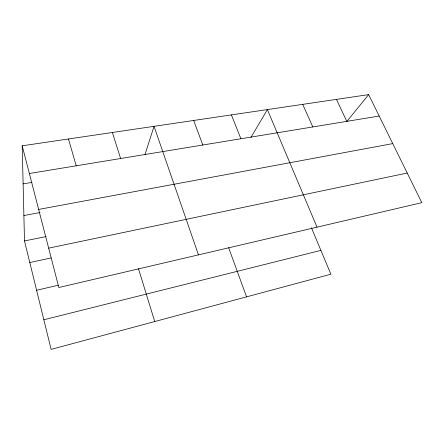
<?xml version="1.0" encoding="UTF-8"?>
<svg xmlns="http://www.w3.org/2000/svg" width="444" height="444" viewBox="0 0 444 444"><rect width="100%" height="100%" fill="white"/><g stroke="black" fill="none" stroke-linecap="round" stroke-linejoin="round"><path stroke-width="0.67" d="M145.01 154.495L154.04 126.329L198.462 254.873M250.971 137.396L267.382 109.579L317.016 227.162M346.67 121.662L368.648 94.616L421.8 202.669L58.841 287.512L22.2 145.81L368.648 94.616M43.845 319.763L320.901 250.388M36.602 290.254L58.214 285.231M29.804 262.537L51.16 257.936M48.668 248.157L407.226 173.038M311.438 227.778L330.874 274.209L51.11 349.384L24.503 240.948L46.076 236.58M23.887 215.562L39.988 212.537M38.656 209.435L392.746 143.601M23.121 183.86L31.974 182.362M29.365 173.504L379.182 116.039M336.447 99.378L346.77 121.362M302.725 104.357L312.804 126.94M231.413 114.896L240.898 138.756M193.673 120.474L202.808 145.01M228.643 247.713L246.575 296.864M112.36 132.484L120.635 158.514M138.467 268.681L154.734 321.539M68.476 138.972L76.229 165.806M22.2 145.81L24.503 240.948"/></g></svg>
